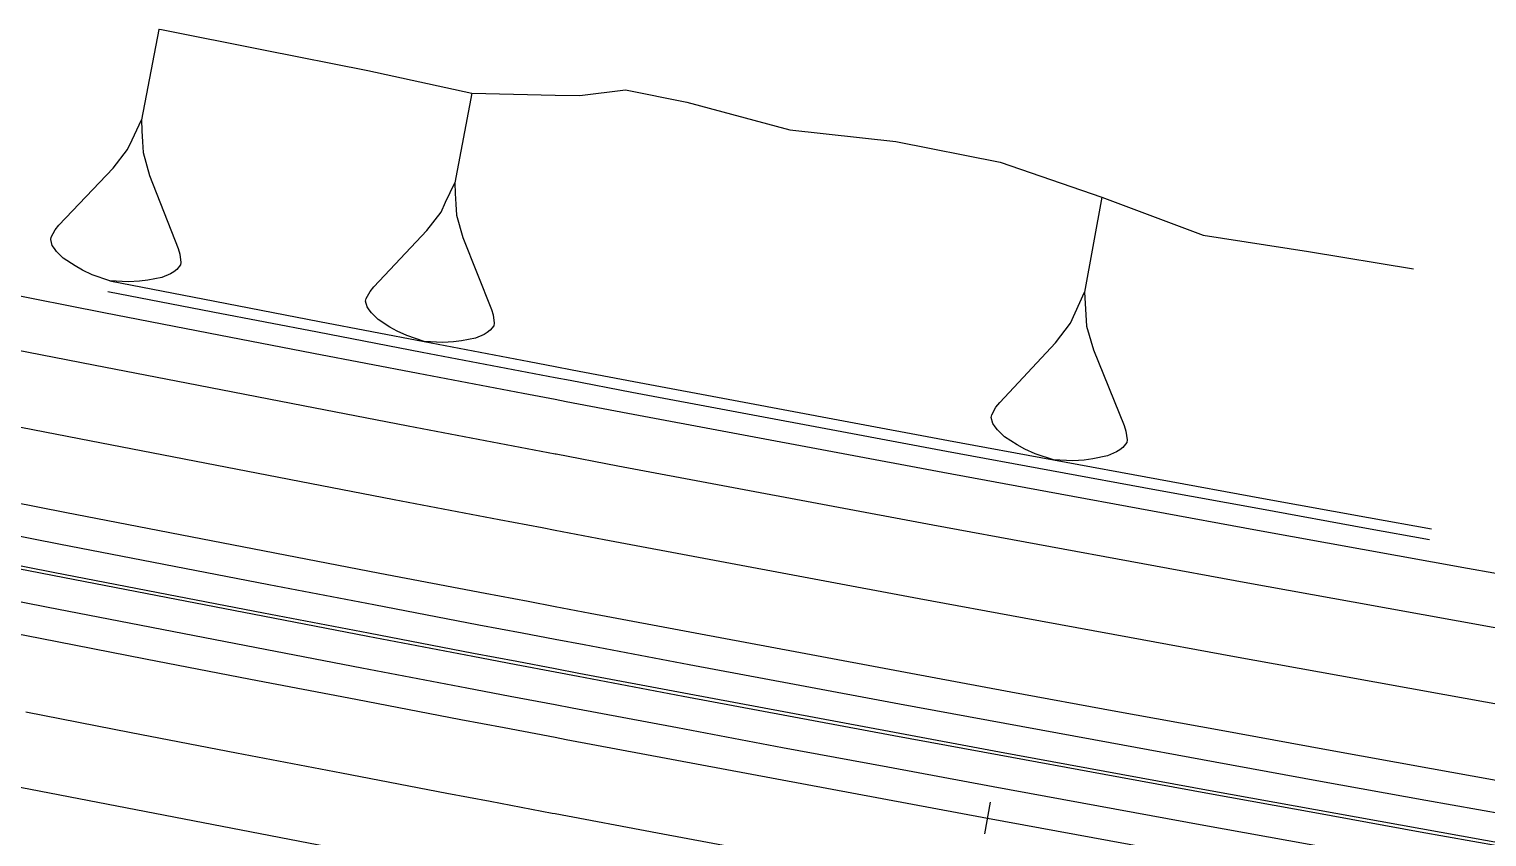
# Model space of a CAD drawing. Extents: x 389565 to 391267, y 804651 to 804848.
# Drawn here: x 389875.4 to 389943.5, y 804762.3 to 804800 of the extents above; entities that cross this region are included whole.
import ezdxf

# ---------------------------------------------------------------- set-up
doc = ezdxf.new("R2010")
doc.units = 0
doc.layers.get('0').update_dxf_attribs({"linetype": 'CONTINUOUS'})

msp = doc.modelspace()

# ---------------------------------------------------------------- linework, layer by layer
at = {"color": 7}
for p, q in [((389881.4983, 804800), (389880.676, 804795.7834)), ((389881.5027, 804800.0223), (389881.4983, 804800)), ((389881.5027, 804800.0223), (389881.6164, 804800)), ((389896.1043, 804797.0326), (389895.303, 804792.8492)), ((389880.4604, 804795.3225), (389880.676, 804795.7834)), ((389880.676, 804795.7834), (389880.7027, 804795.2753)), ((389880.2449, 804794.8617), (389880.4604, 804795.3225)), ((389880.7027, 804795.2753), (389880.7293, 804794.7672)), ((389879.3559, 804793.5264), (389880.0293, 804794.4009)), ((389880.0293, 804794.4009), (389880.2449, 804794.8617)), ((389880.7293, 804794.7672), (389880.756, 804794.2591)), ((389880.756, 804794.2591), (389881.0515, 804793.1958)), ((389876.8276, 804790.8765), (389879.3559, 804793.5264)), ((389881.0515, 804793.1958), (389882.3988, 804789.79)), ((389894.8808, 804791.9388), (389895.0919, 804792.394)), ((389895.0919, 804792.394), (389895.303, 804792.8492)), ((389895.303, 804792.8492), (389895.3309, 804792.3482)), ((389895.3309, 804792.3482), (389895.3589, 804791.8472)), ((389894.6697, 804791.4836), (389894.8808, 804791.9388)), ((389895.3589, 804791.8472), (389895.3868, 804791.3462)), ((389925.5195, 804792.1774), (389924.7024, 804787.7525)), ((389894.0084, 804790.6189), (389894.6697, 804791.4836)), ((389895.3868, 804791.3462), (389895.6818, 804790.2984)), ((389876.4437, 804790.197), (389876.4673, 804790.3181)), ((389876.4673, 804790.3181), (389876.6593, 804790.6579)), ((389876.6593, 804790.6579), (389876.8276, 804790.8765)), ((389891.5236, 804787.9971), (389894.0084, 804790.6189)), ((389895.6818, 804790.2984), (389897.0218, 804786.944)), ((389876.5175, 804789.9312), (389876.4437, 804790.197)), ((389876.615, 804789.7864), (389876.5175, 804789.9312)), ((389876.7125, 804789.6417), (389876.615, 804789.7864)), ((389877.0286, 804789.3286), (389876.7125, 804789.6417)), ((389882.3988, 804789.79), (389882.4727, 804789.5242)), ((389877.587, 804788.9683), (389877.0286, 804789.3286)), ((389877.9267, 804788.7763), (389877.587, 804788.9683)), ((389882.4994, 804789.0161), (389882.331, 804788.7975)), ((389882.4727, 804789.5242), (389882.523, 804789.1372)), ((389882.523, 804789.1372), (389882.4994, 804789.0161)), ((389878.3875, 804788.5608), (389877.9267, 804788.7763)), ((389879.2117, 804788.2743), (389878.3875, 804788.5608)), ((389880.0831, 804788.2301), (389879.2117, 804788.2743)), ((389880.5912, 804788.2567), (389880.0831, 804788.2301)), ((389880.9782, 804788.307), (389880.5912, 804788.2567)), ((389881.631, 804788.4311), (389880.9782, 804788.307)), ((389882.0415, 804788.6025), (389881.631, 804788.4311)), ((389882.1863, 804788.7), (389882.0415, 804788.6025)), ((389882.331, 804788.7975), (389882.1863, 804788.7)), ((389891.1701, 804787.4453), (389891.3583, 804787.781)), ((389891.3583, 804787.781), (389891.5236, 804787.9971)), ((389924.4826, 804787.2701), (389924.7024, 804787.7525)), ((389924.7024, 804787.7525), (389924.7355, 804787.2234)), ((389891.1472, 804787.3258), (389891.1701, 804787.4453)), ((389891.221, 804787.0638), (389891.1472, 804787.3258)), ((389891.3176, 804786.9214), (389891.221, 804787.0638)), ((389891.4142, 804786.779), (389891.3176, 804786.9214)), ((389897.0218, 804786.944), (389897.0955, 804786.682)), ((389924.2628, 804786.7877), (389924.4826, 804787.2701)), ((389924.7355, 804787.2234), (389924.7685, 804786.6944)), ((389891.727, 804786.4712), (389891.4142, 804786.779)), ((389892.2788, 804786.1177), (389891.727, 804786.4712)), ((389897.0955, 804786.682), (389897.1464, 804786.3005)), ((389897.1464, 804786.3005), (389897.1235, 804786.181)), ((389923.3505, 804785.3873), (389924.043, 804786.3054)), ((389924.043, 804786.3054), (389924.2628, 804786.7877)), ((389924.7685, 804786.6944), (389924.8016, 804786.1653)), ((389892.6145, 804785.9295), (389892.2788, 804786.1177)), ((389893.0697, 804785.7184), (389892.6145, 804785.9295)), ((389893.8835, 804785.4386), (389893.0697, 804785.7184)), ((389896.269, 804785.6012), (389895.6256, 804785.4767)), ((389896.6733, 804785.7716), (389896.269, 804785.6012)), ((389896.8158, 804785.8682), (389896.6733, 804785.7716)), ((389896.9582, 804785.9649), (389896.8158, 804785.8682)), ((389897.1235, 804786.181), (389896.9582, 804785.9649)), ((389924.8016, 804786.1653), (389925.1205, 804785.0605)), ((389894.7431, 804785.3979), (389893.8835, 804785.4386)), ((389895.2441, 804785.4258), (389894.7431, 804785.3979)), ((389895.6256, 804785.4767), (389895.2441, 804785.4258)), ((389920.7441, 804782.6002), (389923.3505, 804785.3873)), ((389925.1205, 804785.0605), (389926.5598, 804781.5263)), ((389920.3745, 804782.0147), (389920.571, 804782.3706)), ((389920.571, 804782.3706), (389920.7441, 804782.6002)), ((389920.3512, 804781.8883), (389920.3745, 804782.0147)), ((389920.4309, 804781.6121), (389920.3512, 804781.8883)), ((389920.534, 804781.4623), (389920.4309, 804781.6121)), ((389920.6371, 804781.3125), (389920.534, 804781.4623)), ((389926.5598, 804781.5263), (389926.6395, 804781.2501)), ((389920.9697, 804780.9897), (389920.6371, 804781.3125)), ((389921.5551, 804780.6201), (389920.9697, 804780.9897)), ((389926.6395, 804781.2501), (389926.6959, 804780.8475)), ((389926.6959, 804780.8475), (389926.6725, 804780.7211)), ((389921.9111, 804780.4236), (389921.5551, 804780.6201)), ((389922.3934, 804780.2038), (389921.9111, 804780.4236)), ((389923.2551, 804779.914), (389922.3934, 804780.2038)), ((389925.7739, 804780.1026), (389925.0951, 804779.9664)), ((389926.1999, 804780.2854), (389925.7739, 804780.1026)), ((389926.3497, 804780.3885), (389926.1999, 804780.2854)), ((389926.4994, 804780.4916), (389926.3497, 804780.3885)), ((389926.6725, 804780.7211), (389926.4994, 804780.4916)), ((389924.1634, 804779.877), (389923.2551, 804779.914)), ((389924.6925, 804779.91), (389924.1634, 804779.877)), ((389925.0951, 804779.9664), (389924.6925, 804779.91))]:
    msp.add_line(p, q, dxfattribs=at)
at = {"color": 3}
msp.add_line((389920.3045, 804763.9341), (389920.0321, 804762.459), dxfattribs=at)
at = {"color": 7, "linetype": 'CONTINUOUS'}
for points in [[(389800, 804799.9327), (389800.0301, 804799.9267), (389804.9339, 804798.9503), (389809.8376, 804797.9738), (389814.7413, 804796.9974), (389819.6451, 804796.021), (389824.5488, 804795.0445), (389829.4525, 804794.0681), (389834.3562, 804793.0916), (389839.26, 804792.1152), (389844.1637, 804791.1387), (389849.0674, 804790.1623), (389853.9712, 804789.1859), (389858.8749, 804788.2094), (389861.0005, 804787.7862), (389863.7708, 804787.2354), (389868.6615, 804786.2676), (389873.5533, 804785.3052), (389878.4461, 804784.3483), (389883.34, 804783.3967), (389888.235, 804782.4507), (389893.131, 804781.51), (389898.0281, 804780.5748), (389900, 804780.1998)], [(389881.6164, 804800), (389886.3772, 804799.0643), (389891.2482, 804798.0874), (389896.1043, 804797.0326), (389900, 804796.9451)], [(389900, 804796.9451), (389901.14, 804796.9195), (389903.27, 804797.1849), (389906.1388, 804796.6214), (389910.9491, 804795.3287), (389915.899, 804794.7777), (389920.771, 804793.8126), (389925.5195, 804792.1774), (389930.2443, 804790.4043), (389935.155, 804789.6394), (389940.0578, 804788.8327)], [(389800, 804796.364), (389804.2504, 804795.5177), (389809.1541, 804794.5412), (389814.0578, 804793.5648), (389818.9615, 804792.5883), (389823.8653, 804791.6119), (389828.769, 804790.6355), (389833.6727, 804789.659), (389838.5765, 804788.6826), (389843.4802, 804787.7061), (389848.3839, 804786.7297), (389853.2876, 804785.7532), (389858.1914, 804784.7768), (389860.317, 804784.3535), (389863.0894, 804783.8024), (389867.9839, 804782.8338), (389872.8795, 804781.8707), (389877.7762, 804780.913), (389882.6739, 804779.9607), (389887.5727, 804779.0139), (389892.4726, 804778.0725), (389897.3734, 804777.1366), (389899.3896, 804776.7532), (389900, 804776.6375)], [(389800, 804792.7953), (389803.5668, 804792.0851), (389808.4706, 804791.1086), (389813.3743, 804790.1322), (389818.278, 804789.1557), (389823.1818, 804788.1793), (389828.0855, 804787.2029), (389832.9892, 804786.2264), (389837.893, 804785.25), (389842.7967, 804784.2735), (389847.7004, 804783.2971), (389852.6041, 804782.3206), (389857.5079, 804781.3442), (389859.6335, 804780.9209), (389862.4081, 804780.3694), (389867.3064, 804779.4), (389872.2058, 804778.4361), (389877.1063, 804777.4777), (389882.0079, 804776.5247), (389886.9105, 804775.5771), (389891.8141, 804774.635), (389896.7188, 804773.6984), (389898.7365, 804773.3147), (389900, 804773.0751)], [(389800, 804786.6775), (389802.3951, 804786.2006), (389807.2988, 804785.2242), (389812.2026, 804784.2477), (389817.1063, 804783.2713), (389822.01, 804782.2948), (389826.9138, 804781.3184), (389831.8175, 804780.3419), (389836.7212, 804779.3655), (389841.6249, 804778.389), (389846.5287, 804777.4126), (389851.4324, 804776.4362), (389856.3361, 804775.4597), (389858.4618, 804775.0365), (389861.24, 804774.4842), (389866.1449, 804773.5135), (389871.0509, 804772.5483), (389875.9579, 804771.5886), (389880.866, 804770.6343), (389885.7751, 804769.6855), (389890.6853, 804768.7421), (389895.5966, 804767.8042), (389897.617, 804767.42), (389900, 804766.9683)], [(389900, 804780.1998), (389900.0426, 804780.1917), (389902.9262, 804779.6451), (389907.8253, 804778.7207), (389912.7254, 804777.8019), (389917.6266, 804776.8884), (389922.5288, 804775.9805), (389927.4319, 804775.0779), (389932.3361, 804774.1808), (389937.2413, 804773.2892), (389942.1475, 804772.403), (389947.0546, 804771.5223), (389951.9627, 804770.647), (389956.8718, 804769.7772), (389961.7819, 804768.9128), (389966.6929, 804768.0539), (389971.6048, 804767.2004), (389976.5178, 804766.3524), (389981.4316, 804765.5099), (389986.3464, 804764.6728), (389991.2621, 804763.8412), (389995.5439, 804763.1214), (389996.1787, 804763.0151), (390000, 804762.3773)], [(389900, 804776.6375), (389902.2753, 804776.2061), (389907.1783, 804775.2811), (389912.0823, 804774.3615), (389916.9872, 804773.4473), (389921.8932, 804772.5386), (389926.8003, 804771.6354), (389931.7083, 804770.7376), (389936.6173, 804769.8453), (389941.5273, 804768.9584), (389946.4382, 804768.077), (389951.3502, 804767.201), (389956.2631, 804766.3305), (389961.177, 804765.4655), (389966.0918, 804764.6059), (389971.0076, 804763.7518), (389975.9244, 804762.9031), (389980.842, 804762.0599), (389985.7606, 804761.2222), (389990.6802, 804760.3899), (389994.9653, 804759.6696), (389995.6007, 804759.5631), (390000, 804758.8289)], [(389900, 804773.0751), (389901.6245, 804772.7671), (389906.5313, 804771.8414), (389911.4391, 804770.9211), (389916.3479, 804770.0062), (389921.2577, 804769.0968), (389926.1686, 804768.1929), (389931.0804, 804767.2944), (389935.9932, 804766.4014), (389940.907, 804765.5138), (389945.8218, 804764.6317), (389950.7376, 804763.7551), (389955.6544, 804762.8839), (389960.5721, 804762.0182), (389965.4908, 804761.1579), (389970.4104, 804760.3031), (389975.331, 804759.4538), (389980.2525, 804758.6099), (389985.1749, 804757.7715), (389990.0983, 804756.9386), (389994.3868, 804756.2177), (389995.0226, 804756.1112), (389999.9478, 804755.2892), (390000, 804755.2806)], [(389875.288, 804768.1533), (389880.1999, 804767.1983), (389885.1129, 804766.2487), (389890.0269, 804765.3046), (389894.942, 804764.366), (389896.9639, 804763.9815), (389899.8581, 804763.4328), (389900, 804763.406)], [(389900, 804766.9683), (389900.5089, 804766.8718), (389905.4222, 804765.9448), (389910.3365, 804765.0233), (389915.2519, 804764.1072), (389920.1683, 804763.1966), (389925.0857, 804762.2914), (389930.0041, 804761.3917), (389934.9234, 804760.4975), (389939.8438, 804759.6088), (389944.7652, 804758.7255), (389949.6875, 804757.8477), (389954.6108, 804756.9753), (389959.5351, 804756.1084), (389964.4604, 804755.247), (389969.3865, 804754.3911), (389974.3137, 804753.5407), (389979.2418, 804752.6957), (389984.1708, 804751.8562), (389989.1007, 804751.0221), (389993.3949, 804750.3003), (389994.0316, 804750.1936), (389998.9634, 804749.3705), (390000, 804749.1987)], [(389874.6181, 804764.718), (389879.5338, 804763.7623), (389884.4506, 804762.812), (389889.3685, 804761.8671), (389894.2873, 804760.9278), (389896.3109, 804760.543), (389899.2073, 804759.9939), (389900, 804759.8443)], [(389900, 804763.406), (389904.7752, 804762.5051), (389909.6934, 804761.5829), (389914.6126, 804760.6661), (389919.5328, 804759.7547), (389924.454, 804758.8489), (389929.3762, 804757.9485), (389934.2994, 804757.0536), (389939.2236, 804756.1642), (389944.1488, 804755.2802), (389949.075, 804754.4017), (389954.0021, 804753.5287), (389958.9302, 804752.6611), (389963.8593, 804751.799), (389968.7893, 804750.9424), (389973.7203, 804750.0913), (389978.6522, 804749.2457), (389983.5851, 804748.4055), (389988.5188, 804747.5709), (389992.8164, 804746.8484), (389993.4535, 804746.7417), (389998.3892, 804745.9179), (390000, 804745.651)]]:
    msp.add_lwpolyline(points, dxfattribs=at)
at = {"color": 2, "linetype": 'CONTINUOUS'}
for points in [[(389812.4638, 804800), (389815.2295, 804799.4493), (389820.1333, 804798.4728), (389825.037, 804797.4964), (389829.9407, 804796.5199), (389834.8445, 804795.5435), (389839.7482, 804794.5671), (389844.6519, 804793.5906), (389849.5557, 804792.6142), (389854.4594, 804791.6377), (389859.3631, 804790.6613), (389861.4887, 804790.238), (389864.2574, 804789.6876), (389869.1454, 804788.7203), (389874.0345, 804787.7585), (389878.9246, 804786.802), (389883.8158, 804785.8511), (389888.708, 804784.9055), (389893.6013, 804783.9654), (389898.4957, 804783.0307), (389900, 804782.7446)], [(389800, 804791.2659), (389803.2739, 804790.6139), (389808.1776, 804789.6375), (389813.0814, 804788.6611), (389817.9851, 804787.6846), (389822.8888, 804786.7082), (389827.7926, 804785.7317), (389832.6963, 804784.7553), (389837.6, 804783.7788), (389842.5037, 804782.8024), (389847.4075, 804781.826), (389852.3112, 804780.8495), (389857.2149, 804779.8731), (389859.3406, 804779.4498), (389862.1161, 804778.8981), (389867.016, 804777.9284), (389871.9171, 804776.9642), (389876.8192, 804776.0054), (389881.7224, 804775.0521), (389886.6266, 804774.1042), (389891.5319, 804773.1618), (389896.4383, 804772.2248), (389898.4566, 804771.841), (389900, 804771.5484)], [(389800, 804788.207), (389802.688, 804787.6717), (389807.5918, 804786.6953), (389812.4955, 804785.7188), (389817.3992, 804784.7424), (389822.303, 804783.7659), (389827.2067, 804782.7895), (389832.1104, 804781.8131), (389837.0142, 804780.8366), (389841.9179, 804779.8602), (389846.8216, 804778.8837), (389851.7253, 804777.9073), (389856.6291, 804776.9308), (389858.7547, 804776.5076), (389861.532, 804775.9555), (389866.4353, 804774.9851), (389871.3396, 804774.0203), (389876.245, 804773.0609), (389881.1515, 804772.1069), (389886.059, 804771.1584), (389890.9675, 804770.2154), (389895.8771, 804769.2778), (389897.8969, 804768.8937), (389900, 804768.495)], [(389900, 804782.7446), (389900.5091, 804782.6478), (389903.391, 804782.1015), (389908.2874, 804781.1777), (389913.1848, 804780.2593), (389918.0833, 804779.3464), (389922.9827, 804778.4389), (389927.8832, 804777.5369), (389932.7846, 804776.6403), (389937.687, 804775.7492), (389942.5905, 804774.8635), (389947.4949, 804773.9832), (389952.4003, 804773.1084), (389957.3066, 804772.2391), (389962.2139, 804771.3752), (389967.1222, 804770.5168), (389972.0314, 804769.6638), (389976.9416, 804768.8163), (389981.8527, 804767.9742), (389986.7648, 804767.1376), (389991.6777, 804766.3064), (389995.9571, 804765.587), (389996.5916, 804765.4807), (390000, 804764.9119)], [(389900, 804771.5484), (389901.3456, 804771.2933), (389906.254, 804770.3672), (389911.1635, 804769.4466), (389916.0739, 804768.5315), (389920.9854, 804767.6218), (389925.8978, 804766.7175), (389930.8113, 804765.8187), (389935.7258, 804764.9254), (389940.6412, 804764.0375), (389945.5577, 804763.1551), (389950.4751, 804762.2782), (389955.3935, 804761.4067), (389960.3128, 804760.5407), (389965.2332, 804759.6802), (389970.1544, 804758.8251), (389975.0766, 804757.9755), (389979.9998, 804757.1314), (389984.9239, 804756.2927), (389989.8489, 804755.4595), (389994.1388, 804754.7383), (389994.7748, 804754.6318), (389999.7017, 804753.8095), (390000, 804753.7601)], [(389900, 804768.495), (389900.7878, 804768.3456), (389905.6995, 804767.4189), (389910.6122, 804766.4977), (389915.5259, 804765.5819), (389920.4406, 804764.6716), (389925.3564, 804763.7668), (389930.2731, 804762.8674), (389935.1909, 804761.9735), (389940.1096, 804761.085), (389945.0293, 804760.202), (389949.95, 804759.3245), (389954.8717, 804758.4525), (389959.7944, 804757.5859), (389964.718, 804756.7248), (389969.6425, 804755.8691), (389974.568, 804755.0189), (389979.4944, 804754.1742), (389984.4218, 804753.335), (389989.3501, 804752.5013), (389993.6429, 804751.7796), (389994.2794, 804751.673), (389999.2095, 804750.8502), (390000, 804750.7192)]]:
    msp.add_lwpolyline(points, dxfattribs=at)
at = {"color": 1, "linetype": 'CONTINUOUS'}
for points in [[(389800, 804789.8894), (389803.0103, 804789.2899), (389807.914, 804788.3135), (389812.8177, 804787.3371), (389817.7215, 804786.3606), (389822.6252, 804785.3842), (389827.5289, 804784.4077), (389832.4327, 804783.4313), (389837.3364, 804782.4548), (389842.2401, 804781.4784), (389847.1438, 804780.502), (389852.0476, 804779.5255), (389856.9513, 804778.5491), (389859.0769, 804778.1258), (389861.8533, 804777.5739), (389866.7547, 804776.6039), (389871.6572, 804775.6394), (389876.5608, 804774.6804), (389881.4655, 804773.7268), (389886.3712, 804772.7786), (389891.2779, 804771.8359), (389896.1858, 804770.8986), (389898.2047, 804770.5147), (389900, 804770.1744)], [(389800, 804789.7364), (389802.981, 804789.1428), (389807.8847, 804788.1664), (389812.7884, 804787.1899), (389817.6922, 804786.2135), (389822.5959, 804785.2371), (389827.4996, 804784.2606), (389832.4034, 804783.2842), (389837.3071, 804782.3077), (389842.2108, 804781.3313), (389847.1145, 804780.3548), (389852.0183, 804779.3784), (389856.922, 804778.402), (389859.0476, 804777.9787), (389861.8241, 804777.4268), (389866.7257, 804776.4568), (389871.6284, 804775.4922), (389876.5321, 804774.5331), (389881.4369, 804773.5795), (389886.3428, 804772.6313), (389891.2497, 804771.6886), (389896.1577, 804770.7513), (389898.1767, 804770.3674), (389900, 804770.0217)], [(389879.2117, 804788.2743), (389884.1013, 804787.3237), (389888.9919, 804786.3785), (389893.8835, 804785.4387), (389898.7762, 804784.5043), (389900, 804784.2716)], [(389879.116, 804787.7835), (389884.0061, 804786.8328), (389888.8973, 804785.8876), (389893.7895, 804784.9477), (389898.6827, 804784.0132), (389900, 804783.7626)], [(389900, 804784.2716), (389900.789, 804784.1216), (389903.6699, 804783.5753), (389908.5647, 804782.6518), (389913.4605, 804781.7337), (389918.3573, 804780.8211), (389923.2551, 804779.9139), (389928.1539, 804779.0122), (389933.0537, 804778.1159), (389937.9545, 804777.2251), (389940.8954, 804776.6932)], [(389900, 804783.7626), (389900.6957, 804783.6303), (389903.577, 804783.0841), (389908.4723, 804782.1604), (389913.3686, 804781.2422), (389918.2659, 804780.3295), (389923.1643, 804779.4222), (389928.0636, 804778.5204), (389932.964, 804777.624), (389937.8653, 804776.7331), (389940.8066, 804776.2012)], [(389900, 804770.1744), (389901.0946, 804769.9668), (389906.0045, 804769.0405), (389910.9154, 804768.1196), (389915.8273, 804767.2042), (389920.7402, 804766.2942), (389925.6542, 804765.3897), (389930.5691, 804764.4906), (389935.4851, 804763.597), (389940.402, 804762.7089), (389945.3199, 804761.8262), (389950.2388, 804760.949), (389955.1587, 804760.0773), (389960.0795, 804759.211), (389965.0013, 804758.3502), (389969.9241, 804757.4949), (389974.8478, 804756.645), (389979.7724, 804755.8007), (389984.698, 804754.9617), (389989.6245, 804754.1283), (389993.9156, 804753.4069), (389994.5519, 804753.3003), (389999.4802, 804752.4778), (390000, 804752.3917)], [(389900, 804770.0217), (389901.0667, 804769.8195), (389905.9767, 804768.8931), (389910.8878, 804767.9722), (389915.7999, 804767.0567), (389920.713, 804766.1467), (389925.6271, 804765.2422), (389930.5422, 804764.3431), (389935.4583, 804763.4494), (389940.3754, 804762.5613), (389945.2935, 804761.6786), (389950.2126, 804760.8014), (389955.1326, 804759.9296), (389960.0536, 804759.0633), (389964.9756, 804758.2025), (389969.8985, 804757.3471), (389974.8223, 804756.4972), (389979.7471, 804755.6528)]]:
    msp.add_lwpolyline(points, dxfattribs=at)
at = {"color": 3, "linetype": 'CONTINUOUS'}
for points in [[(389800, 804786.6775), (389802.3951, 804786.2006), (389807.2988, 804785.2242), (389812.2026, 804784.2477), (389817.1063, 804783.2713), (389822.01, 804782.2948), (389826.9138, 804781.3184), (389831.8175, 804780.3419), (389836.7212, 804779.3655), (389841.6249, 804778.389), (389846.5287, 804777.4126), (389851.4324, 804776.4362), (389856.3361, 804775.4597), (389858.4618, 804775.0365), (389861.24, 804774.4842), (389866.1449, 804773.5135), (389871.0509, 804772.5483), (389875.9579, 804771.5886), (389880.866, 804770.6343), (389885.7751, 804769.6855), (389890.6853, 804768.7421), (389895.5966, 804767.8042), (389897.617, 804767.42), (389900, 804766.9683)], [(389900, 804766.9683), (389900.5089, 804766.8718), (389905.4222, 804765.9448), (389910.3365, 804765.0233), (389915.2519, 804764.1072), (389920.1683, 804763.1966), (389925.0857, 804762.2914), (389930.0041, 804761.3917), (389934.9234, 804760.4975), (389939.8438, 804759.6088), (389944.7652, 804758.7255), (389949.6875, 804757.8477), (389954.6108, 804756.9753), (389959.5351, 804756.1084), (389964.4604, 804755.247), (389969.3865, 804754.3911), (389974.3137, 804753.5407), (389979.2418, 804752.6957), (389984.1708, 804751.8562), (389989.1007, 804751.0221), (389993.3949, 804750.3003), (389994.0316, 804750.1936), (389998.9634, 804749.3705), (390000, 804749.1987)]]:
    msp.add_lwpolyline(points, dxfattribs=at)

doc.saveas('drawing.dxf')
